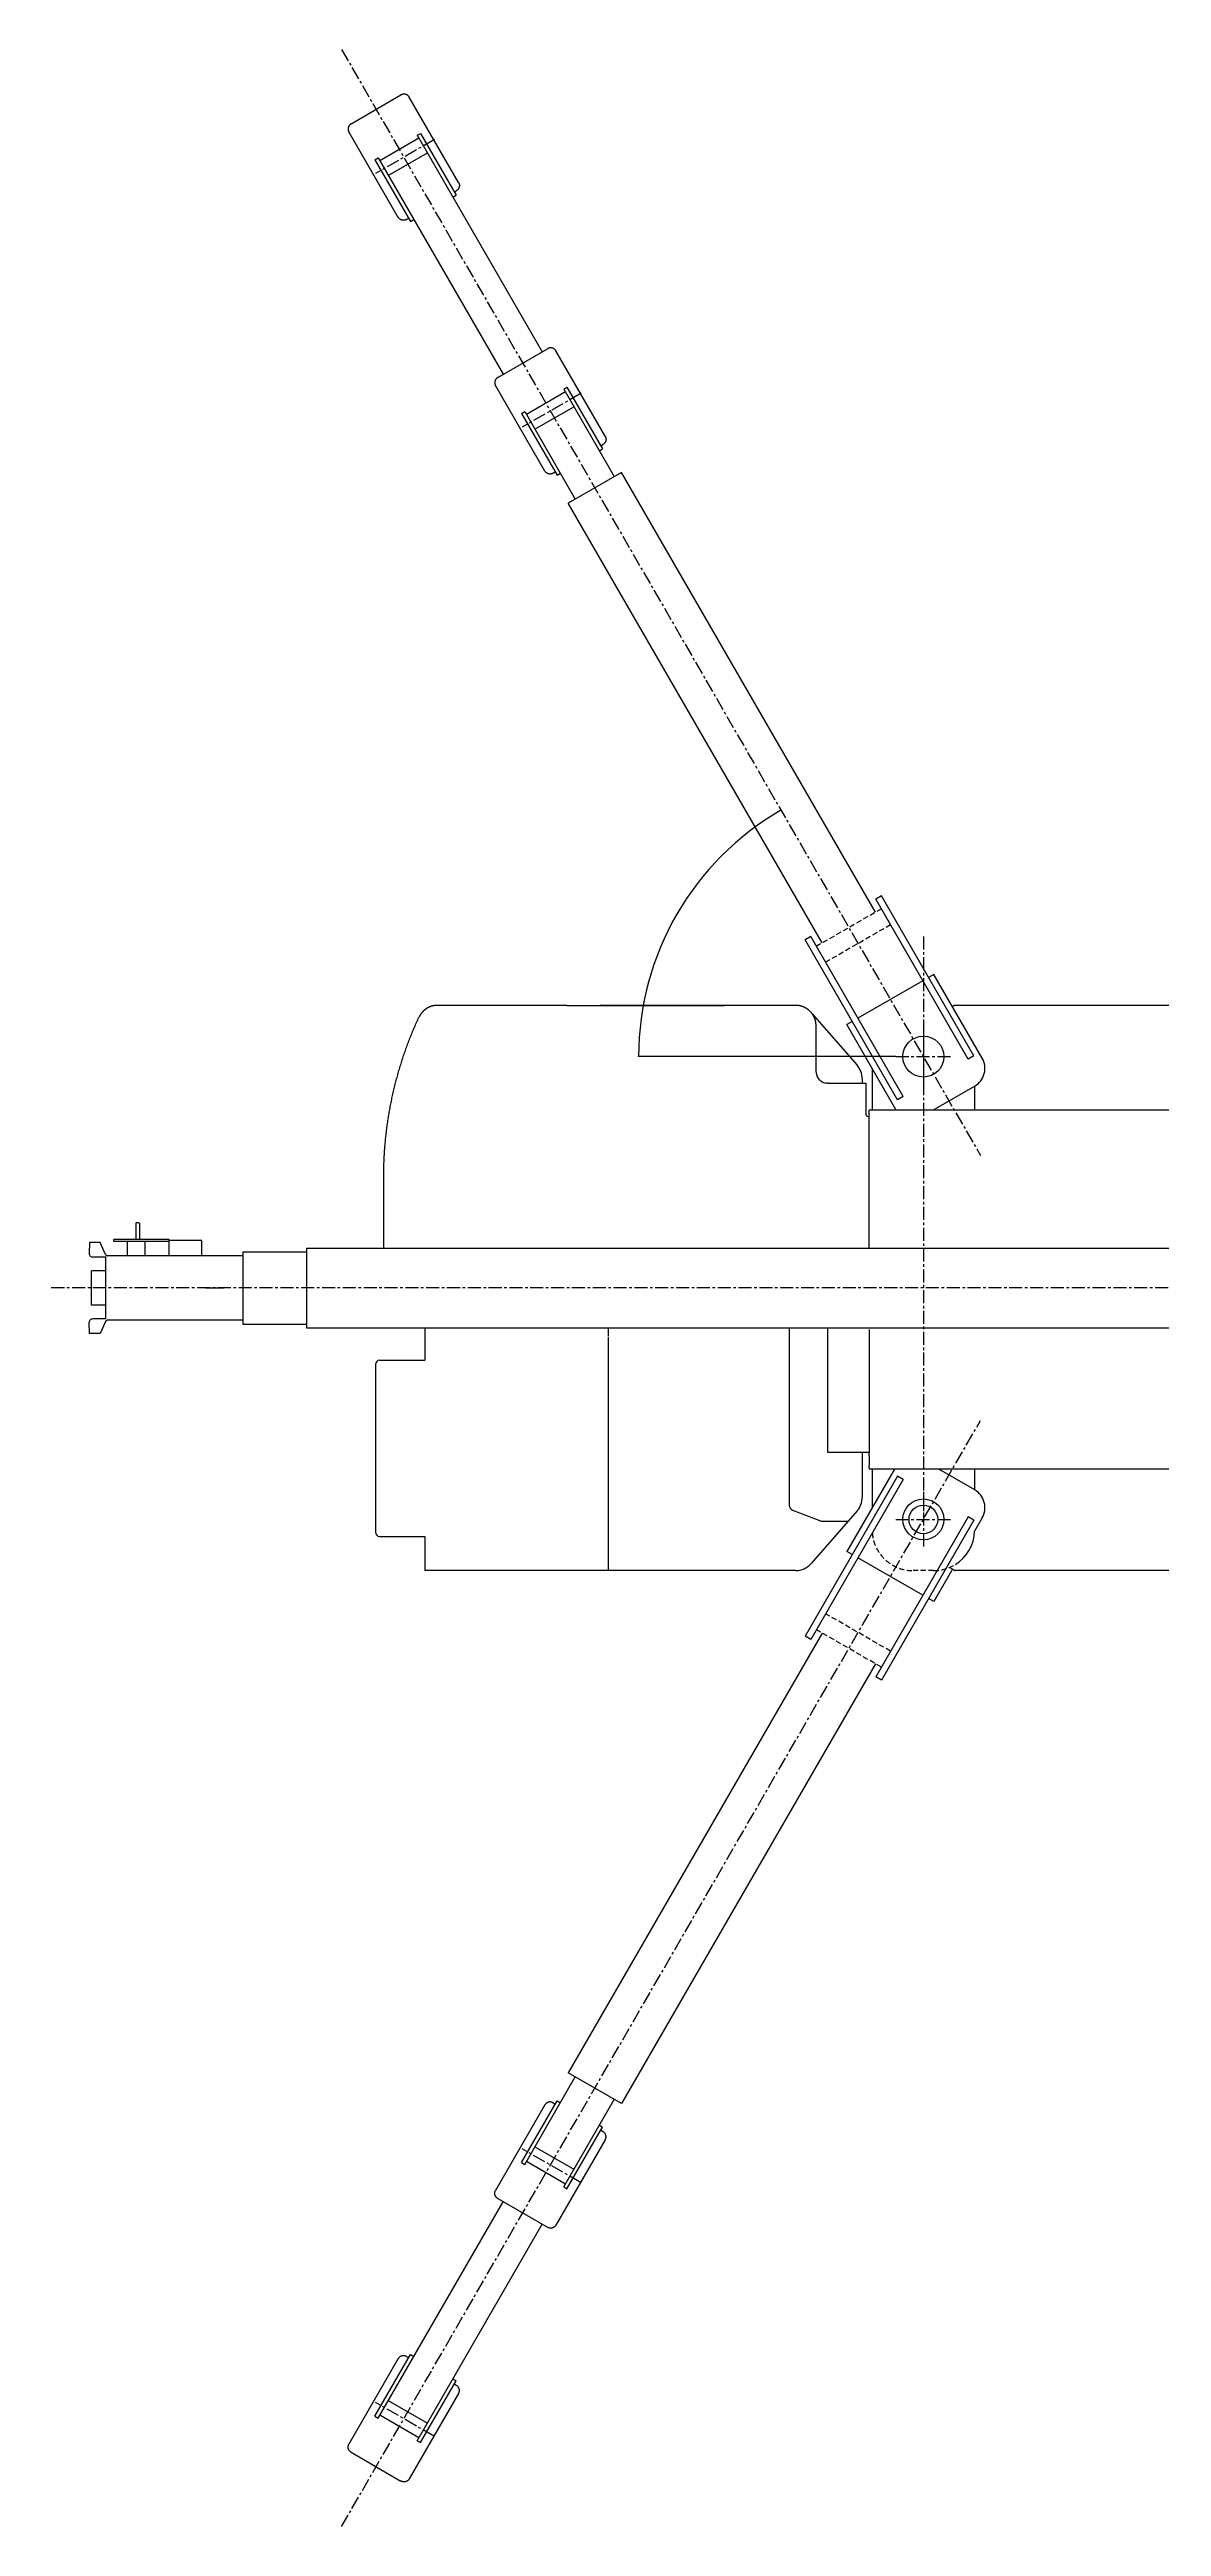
# Model space of a CAD drawing. Header units: millimetres. Extents: x 13669 to 217197, y -88248 to 24578.
# Drawn here: x 96487 to 99199, y 4720 to 10766 of the extents above; entities that cross this region are included whole.
import ezdxf

# ---------------------------------------------------------------- set-up
doc = ezdxf.new("R2010")
doc.units = ezdxf.units.MM
doc.linetypes.add('CENTER', pattern=[50.8, 31.75, -6.35, 6.35, -6.35])
doc.linetypes.add('DASHED', pattern=[19.05, 12.7, -6.35])
doc.layers.add('1', color=7, linetype='Continuous')
doc.styles.get("Standard").update_dxf_attribs({"font": 'arial.ttf'})
doc.dimstyles.new('DIMSTYLE24', dxfattribs={"dimtxt": 3.2, "dimasz": 1, "dimexe": 2.54, "dimexo": 0, "dimgap": 1.6, "dimtad": 1, "dimdec": 4, "dimzin": 0, "dimdsep": 46, "dimtxsty": 'Standard', "dimblk1": 'OPEN', "dimblk2": 'OPEN', "dimsah": 1, "dimcen": 0.09, "dimadec": 0, "dimazin": 0, "dimtfac": 1, "dimtdec": 4, "dimtmove": 0, "dimatfit": 3, "dimldrblk": 'OPEN', "dimfxl": 1, "dimtvp": 1, "dimtolj": 1, "dimtzin": 0, "dimarcsym": 0})

# ---------------------------------------------------------------- blocks, each defined once
blk = doc.blocks.new('_OPEN')
at = {"color": 0, "linetype": 'ByBlock'}
for q in [(-3.128, 0.562), (-3.128, -0.562), (-3, 0)]:
    blk.add_line((0, 0), q, dxfattribs=at)
blk = doc.blocks.new('*D206')
at = {"layer": '1', "color": 0, "linetype": 'Continuous', "lineweight": -2, "transparency": 16777216}
blk.add_line((98551.1, 8308.1), (97922.9, 8308.1), dxfattribs=at)
blk.add_arc((98618.6, 8308.1), 694.5, 120.04125, 179.95875, dxfattribs=at)
at = {"layer": 'Defpoints', "color": 0, "linetype": 'Continuous', "transparency": 16777216}
for p in [(97199.4, 10766.3), (98086.6, 8754.5), (98551.1, 8308.1), (98686.2, 8308.1), (98758.1, 8066.6)]:
    blk.add_point(p, dxfattribs=at)
at = {"layer": '1', "color": 0, "linetype": 'Continuous', "lineweight": -2, "transparency": 16777216, "xscale": 0.5, "yscale": 0.5, "zscale": 0.5}
for p, rotation in [((98271.4, 8909.5), 30.02062454952666), ((97924.1, 8308.1), 269.9793752734044)]:
    blk.add_blockref('_OPEN', p, dxfattribs=dict(at, rotation=rotation))
at = {"layer": '1', "color": 0, "linetype": 'Continuous', "transparency": 16777216, "insert": (98015.8, 8656.1), "char_height": 1.6, "attachment_point": 5, "rotation": 60}
blk.add_mtext('\\A1;60°', dxfattribs=at)
blk = doc.blocks.new('*D207')
at = {"layer": '1', "color": 0, "linetype": 'Continuous', "lineweight": -2, "transparency": 16777216}
blk.add_line((101704.7, 7743.1), (102233.8, 7743.1), dxfattribs=at)
blk.add_arc((100995.5, 7743.1), 1237, 0.02316, 50.04628, dxfattribs=at)
at = {"layer": 'Defpoints', "color": 0, "linetype": 'Continuous', "transparency": 16777216}
for p in [(103231.8, 10414.8), (101381.9, 8204.7), (102180.4, 8098.3), (96487.1, 7743.1), (101704.7, 7743.1)]:
    blk.add_point(p, dxfattribs=at)
at = {"layer": '1', "color": 0, "linetype": 'Continuous', "lineweight": -2, "transparency": 16777216, "xscale": 0.5, "yscale": 0.5, "zscale": 0.5}
for p, rotation in [((101789.5, 8691.7), 140.0578570738587), ((102232.6, 7743.1), 270.0115791850978)]:
    blk.add_blockref('_OPEN', p, dxfattribs=dict(at, rotation=rotation))
at = {"layer": '1', "color": 0, "linetype": 'Continuous', "transparency": 16777216, "insert": (102068.2, 8362.5), "char_height": 1.6, "attachment_point": 5, "rotation": 300.00577}
blk.add_mtext('\\A1;50°', dxfattribs=at)
blk = doc.blocks.new('*D208')
at = {"layer": '1', "color": 0, "linetype": 'Continuous', "lineweight": -2, "transparency": 16777216}
blk.add_line((101704.7, 7743.1), (102233.9, 7743.1), dxfattribs=at)
blk.add_arc((100995.5, 7743.1), 1237.2, 309.95377, 359.97684, dxfattribs=at)
at = {"layer": 'Defpoints', "color": 0, "linetype": 'Continuous', "transparency": 16777216}
for p in [(96487.1, 7743.1), (101704.7, 7743.1), (101381.9, 7281.5), (102028.6, 7062.4), (103231.8, 5071.4)]:
    blk.add_point(p, dxfattribs=at)
at = {"layer": '1', "color": 0, "linetype": 'Continuous', "lineweight": -2, "transparency": 16777216, "xscale": 0.5, "yscale": 0.5, "zscale": 0.5}
for p, rotation in [((102232.7, 7743.1), 89.9884219844895), ((101789.6, 6794.4), 219.9421932236454)]:
    blk.add_blockref('_OPEN', p, dxfattribs=dict(at, rotation=rotation))
at = {"layer": '1', "color": 0, "linetype": 'Continuous', "transparency": 16777216, "insert": (102175.3, 7376.2), "char_height": 1.6, "attachment_point": 5, "rotation": 72.72645}
blk.add_mtext('\\A1;50°', dxfattribs=at)

msp = doc.modelspace()

# ---------------------------------------------------------------- linework, layer by layer
at = {"linetype": 'ByBlock'}
for p, q in [((97474.0743672, 10418.5322629), (97479.2704039, 10421.5321851)), ((97358.0267403, 10351.5323779), (97363.223122, 10354.5324993)), ((97741.3774373, 9937.5499548), (97749.1717499, 9942.0499554)), ((97638.3204164, 9878.0499467), (97646.114729, 9882.5499473)), ((97638.3204164, 5608.096278), (97646.114729, 5603.5962774)), ((97741.3774373, 5548.5962699), (97749.1717499, 5544.0962693)), ((97358.0267403, 5134.6138468), (97363.223122, 5131.6137254)), ((97474.0743672, 5067.6139618), (97479.2704039, 5064.6140396))]:
    msp.add_line(p, q, dxfattribs=at)
at = {"color": 3, "linetype": 'Continuous'}
for p, q in [((97600.6405438, 8433.0732031), (97433.6709836, 8433.0732031)), ((97748.648672, 8433.0732031), (97600.6405438, 8433.0732031)), ((97748.648672, 8433.0732031), (98133.6487144, 8433.0732031)), ((98306.8979824, 8433.0732031), (98133.6487144, 8433.0732031)), ((98347.5812574, 8412.0073691), (98456.7774582, 8287.2116769)), ((98356.9027099, 8343.0732172), (98356.9027099, 8383.073244)), ((98356.5534266, 8338.0732213), (98356.5534266, 8272.6068681)), ((98356.9027099, 8343.0732172), (98356.727949, 8343.0732172)), ((98386.9026853, 8243.0731798), (98478.6487895, 8243.0731798)), ((98386.9026853, 8243.0731798), (98386.9026853, 8243.0227543)), ((98386.9026853, 8243.0227543), (98386.9026853, 8242.8484405)), ((98478.6487895, 8243.0731798), (98478.6487895, 8215.6449067)), ((98478.6487895, 8215.6449067), (98478.6487895, 8165.6771342)), ((98486.6486876, 7840.5731255), (98486.6486876, 8177.5731798)), ((98743.6486918, 8177.5731798), (98486.6486876, 8177.5731798)), ((98761.6488201, 8177.5731798), (98743.6486918, 8177.5731798)), ((99068.7405745, 8177.5731798), (98761.6488201, 8177.5731798)), ((99953.7406844, 8177.5731798), (99068.7405745, 8177.5731798)), ((98483.6486662, 8162.0893811), (98486.6486876, 8162.0893811)), ((97302.1409194, 7840.5731255), (97302.1409194, 8013.0731893)), ((98486.6846888, 7333.5343708), (98486.6846888, 7328.5638494)), ((98486.6846888, 7328.5638494), (98486.6846888, 7310.5730492)), ((98486.6846888, 7304.4425617), (98486.6846888, 7309.4674723)), ((98486.6846888, 7304.4425617), (98486.6846888, 7300.5730574)), ((99953.7767452, 7300.5730574), (98486.6846888, 7300.5730574))]:
    msp.add_line(p, q, dxfattribs=at)
at = {"linetype": 'Continuous'}
msp.add_line((98469.1486929, 8254.2864255), (98469.1486929, 8243.0731798), dxfattribs=at)
at = {"color": 7, "linetype": 'Continuous'}
for p, q in [((96958.4500077, 7831.2226852), (96958.4500077, 7654.9235395)), ((96958.4500077, 7831.2226852), (97113.6550051, 7831.2226852)), ((97113.6550051, 7840.5727505), (97113.6550051, 7645.5734742)), ((96958.4500077, 7654.9235395), (97113.6550051, 7654.9235395))]:
    msp.add_line(p, q, dxfattribs=at)
at = {"color": 3, "linetype": 'Continuous'}
for centre, radius, start, end in [((98419.1486861, 8254.2864255), 50.0000067, 0, 41.1859251659), ((98483.6486948, 8167.0893744), 5.0000007, 180, 270)]:
    msp.add_arc(centre, radius, start, end, dxfattribs=at)
for centre, major_axis, ratio, start_param, end_param in [((98356.7280354, 8338.0732195), (0, 5.0000007), 0.0349207695, 0, 1.5707963268), ((98386.5717219, 8272.6539556), (18.4333665, 23.7303109), 0.9983836997, 2.2320049943, 3.6466253009), ((98381.9026426, 8242.8484293), (5.0000007, 0), 0.0449554734, 5.9600334698, 6.2831853072)]:
    msp.add_ellipse(centre, major_axis=major_axis, ratio=ratio, start_param=start_param, end_param=end_param, dxfattribs=at)
for points, start_tangent, end_tangent in [([(97433.5045674, 8433.0732031), (97433.2052456, 8433.0723318), (97432.3552093, 8433.0599874), (97431.4266915, 8433.0300219), (97430.4985907, 8432.9827855), (97429.5721006, 8432.9183658), (97428.6472307, 8432.8367966), (97427.7239485, 8432.7380017), (97426.8025876, 8432.6218489), (97425.8834832, 8432.4883297), (97424.9669661, 8432.3375745), (97424.0533669, 8432.1697208), (97423.1430163, 8431.9849063), (97422.2362451, 8431.7832686), (97421.3333833, 8431.5649447), (97420.4347404, 8431.3300545), (97419.5405998, 8431.078696), (97418.6512433, 8430.8109659), (97417.7669528, 8430.5269608), (97416.88801, 8430.2267775), (97416.0146971, 8429.910512), (97415.1473204, 8429.5782342), (97414.286222, 8429.2299745), (97413.4317469, 8428.86576), (97412.5842403, 8428.4856176), (97411.7440472, 8428.0895744), (97410.9115123, 8427.6776586), (97410.086942, 8427.2499779), (97409.2705779, 8426.8067759), (97408.4626554, 8426.3483092), (97407.6634099, 8425.8748345), (97406.8730766, 8425.3866086), (97406.0918908, 8424.8838878), (97405.3200867, 8424.3669058), (97404.5578958, 8423.8358522), (97403.8055495, 8423.2909116), (97403.0632793, 8422.7322689), (97402.3313164, 8422.1601086), (97401.6098925, 8421.5746154), (97400.8992798, 8420.9759546), (97400.1998432, 8420.3642479), (97399.5119607, 8419.7396107), (97398.8360099, 8419.1021586), (97398.1723687, 8418.452007), (97397.5214146, 8417.7892717), (97396.8834039, 8417.114147), (97396.2582808, 8416.4270295), (97395.6459402, 8415.7283481), (97395.0462767, 8415.0185315), (97394.4591852, 8414.2980086), (97393.8845607, 8413.567208), (97393.3225629, 8412.8264252), (97392.7741239, 8412.0755668), (97392.2403161, 8411.3144689), (97391.722212, 8410.5429677), (97391.2208839, 8409.7608992), (97390.7374041, 8408.9680995), (97390.2720509, 8408.1647769), (97389.8223131, 8407.3524463), (97389.3850677, 8406.5329091), (97388.9571916, 8405.7079671), (97388.5355616, 8404.8794219), (97388.1170548, 8404.049075)], (-0.3692307669, 0.0000415132), (-0.1655443616, -0.3300400359)), ([(98356.9027099, 8383.0935096), (98356.8484144, 8384.663396), (98356.7765593, 8386.2317518), (98356.6695849, 8387.7970465), (98356.5103361, 8389.357748), (98356.2919951, 8390.9122925), (98356.0186865, 8392.459082), (98355.6950611, 8393.996517), (98355.3250265, 8395.5230246), (98354.9091031, 8397.037154), (98354.4468458, 8398.5374894), (98353.9378224, 8400.0226151), (98353.3821476, 8401.4911381), (98352.780686, 8402.9416957), (98352.1343562, 8404.3729272), (98351.4440191, 8405.7834494), (98350.7100985, 8407.171704), (98349.9328178, 8408.5360533), (98349.1124013, 8409.8748601), (98348.2494063, 8411.1866738), (98347.3451004, 8412.4704423), (98346.4008421, 8413.7251648), (98345.4179735, 8414.9498356), (98344.3976204, 8416.1433901), (98343.340759, 8417.3047231), (98342.2483624, 8418.432728), (98341.1213792, 8419.5262362), (98339.9606741, 8420.5838645), (98338.7670939, 8421.6041839), (98337.5414985, 8422.5857811), (98336.2850903, 8423.5276589), (98334.9994381, 8424.4292641), (98333.6861284, 8425.2900654), (98332.3467122, 8426.1095209), (98330.9825475, 8426.8870325), (98329.5949272, 8427.6219827), (98328.1851442, 8428.3137501), (98326.7544818, 8428.9614215), (98325.304208, 8429.5636059), (98323.8355892, 8430.1188677), (98322.3499188, 8430.6259579), (98320.8487335, 8431.0853174), (98319.3336997, 8431.4982875), (98317.8064847, 8431.8662137), (98316.2687011, 8432.188788), (98314.7218248, 8432.461597), (98313.1673108, 8432.6796003), (98311.6066173, 8432.8384681), (98310.0412559, 8432.9456089), (98308.4727816, 8433.0180748), (98306.9027508, 8433.0732031)], (-0.0106932037, 0.3690758951), (-0.3690694411, 0.0109136875)), ([(97302.1409145, 8013.0731488), (97302.2447908, 8026.9824154), (97302.5563082, 8040.8885801), (97303.0752991, 8054.7885498), (97303.8015959, 8068.6792314), (97304.7350313, 8082.5575318), (97305.8754376, 8096.4203577), (97307.2226473, 8110.2646162), (97308.7764691, 8124.0872117), (97310.5365067, 8137.8850638), (97312.5022606, 8151.6551149), (97314.67323, 8165.3943081), (97317.0489144, 8179.0995865), (97319.6288132, 8192.7678931), (97322.4124258, 8206.3961709), (97325.3992444, 8219.9813625), (97328.5886019, 8233.5204339), (97331.979677, 8247.0103966), (97335.5716418, 8260.4482655), (97339.3636685, 8273.8310556), (97343.3549294, 8287.155782), (97347.5445966, 8300.4194596), (97351.9318413, 8313.6191032), (97356.5157311, 8326.7517504), (97361.2951414, 8339.8145107), (97366.2689268, 8352.8045061), (97371.435942, 8365.7188584), (97376.7950418, 8378.5546895), (97382.3450808, 8391.3091212), (97388.0849136, 8403.9792754)], (0.0000014817, 0.3692307692), (0.154869529, 0.3351817267)), ([(98386.6437627, 8242.7770341), (98386.5148551, 8242.7644741), (98386.3821096, 8242.7523261), (98386.2416883, 8242.7410023), (98386.0897532, 8242.7309146), (98385.9224665, 8242.7224751), (98385.7362301, 8242.7160886), (98385.5307137, 8242.7120606), (98385.3079471, 8242.7106246), (98385.0700125, 8242.712013), (98384.8189922, 8242.7164577), (98384.5569656, 8242.7241912), (98384.285666, 8242.7354927), (98384.0061493, 8242.7507323), (98383.7193929, 8242.7702906), (98383.4263743, 8242.7945486), (98383.1280709, 8242.8238867), (98382.8254728, 8242.8584618), (98382.5196372, 8242.8972537), (98382.2116433, 8242.9388568), (98381.9025702, 8242.9818655)], (-0.3673854261, -0.0368688167), (-0.3656042572, 0.0516225536)), ([(98486.6846888, 7641.5731016), (98486.6846888, 7633.8081223), (98486.6846888, 7626.0463118), (98486.6846888, 7618.2879679), (98486.6846888, 7610.5327908), (98486.6846888, 7602.7804806), (98486.6846888, 7595.0307437), (98486.6846888, 7587.2835486), (98486.6846888, 7579.5392156), (98486.6846888, 7571.7980898), (98486.6846888, 7564.0605162), (98486.6846888, 7556.3268294), (98486.6846888, 7548.5972567), (98486.6846888, 7540.8719623), (98486.6846888, 7533.1511099), (98486.6846888, 7525.4348631), (98486.6846888, 7517.7234024), (98486.6846888, 7510.0169731), (98486.6846888, 7502.3158356), (98486.6846888, 7494.6202504), (98486.6846888, 7486.9304604), (98486.6846888, 7479.2465635), (98486.6846888, 7471.5685866), (98486.6846888, 7463.8965561), (98486.6846888, 7456.230518), (98486.6846888, 7448.570931), (98486.6846888, 7440.9186494), (98486.6846888, 7433.2745428), (98486.6846888, 7425.6394722), (98486.6846888, 7418.0132892), (98486.6846888, 7410.3939323), (98486.6846888, 7402.779126), (98486.6846888, 7395.1665951)], (0, -0.3692307692), (0, -0.3692307692)), ([(98486.6846888, 7395.1665951), (98486.6846888, 7393.7004085), (98486.6846888, 7392.2387653), (98486.6846888, 7390.7862089), (98486.6846888, 7389.3472669), (98486.6846888, 7387.9250567), (98486.6846888, 7386.5201765), (98486.6846888, 7385.132964), (98486.6846888, 7383.7637944), (98486.6846888, 7382.413738), (98486.6846888, 7381.0844755), (98486.6846888, 7379.7777083), (98486.6846888, 7378.4950554), (98486.6846888, 7377.2375828), (98486.6846888, 7376.0061296), (98486.6846888, 7374.8015339), (98486.6846888, 7373.6246712), (98486.6846888, 7372.4765237), (98486.6846888, 7371.358093), (98486.6846888, 7370.2703833), (98486.6846888, 7369.2145251), (98486.6846888, 7368.1918211), (98486.6846888, 7367.2035867), (98486.6846888, 7366.2510918), (98486.6846888, 7365.3350668), (98486.6846888, 7364.4558893), (98486.6846888, 7363.6139304), (98486.6846888, 7362.8096464), (98486.6846888, 7362.0438979), (98486.6846888, 7361.3176664), (98486.6846888, 7360.6319312), (98486.6846888, 7359.9873131), (98486.6846888, 7359.3836559), (98486.6846888, 7358.8207015), (98486.6846888, 7358.2982802), (98486.6846888, 7357.8183421), (98486.6846888, 7357.3850088), (98486.6846888, 7357.0025007), (98486.6846888, 7356.6737127), (98486.6846888, 7356.3898233), (98486.6846888, 7356.1359016), (98486.6846888, 7355.8969637)], (0, -0.3692307692), (0, -0.3692307692)), ([(98486.6846888, 7355.8969637), (98486.6846888, 7354.9269389), (98486.6846888, 7353.9672212), (98486.6846888, 7353.0281177), (98486.6846888, 7352.1199354), (98486.6846888, 7351.2509729), (98486.6846888, 7350.4208316), (98486.6846888, 7349.6267593), (98486.6846888, 7348.8660038), (98486.6846888, 7348.1363141), (98486.6846888, 7347.4377958), (98486.6846888, 7346.7712471), (98486.6846888, 7346.1374661), (98486.6846888, 7345.5372359), (98486.6846888, 7344.9706937), (98486.6846888, 7344.4371007), (98486.6846888, 7343.9356555), (98486.6846888, 7343.4655567), (98486.6846888, 7343.0263129), (98486.6846888, 7342.6195843), (98486.6846888, 7342.2479441), (98486.6846888, 7341.9139687), (98486.6846888, 7341.6200957), (98486.6846888, 7341.3636854), (98486.6846888, 7341.1356805), (98486.6846888, 7340.9266127), (98486.6846888, 7340.7270133)], (0, -0.3692307692), (0.0000000001, -0.3692307692)), ([(98486.6846888, 7333.5343708), (98486.6846888, 7334.0826963), (98486.6846888, 7334.6252712), (98486.6846888, 7335.156345), (98486.6846888, 7335.6701672), (98486.6846888, 7336.1611496), (98486.6846888, 7336.6268626), (98486.6846888, 7337.0677449), (98486.6846888, 7337.4843393), (98486.6846888, 7337.8771885), (98486.6846888, 7338.2467281), (98486.6846888, 7338.5928871), (98486.6846888, 7338.9154449), (98486.6846888, 7339.2141809), (98486.6846888, 7339.4888352), (98486.6846888, 7339.7381601), (98486.6846888, 7339.9598712), (98486.6846888, 7340.151635), (98486.6846888, 7340.3111178), (98486.6846888, 7340.4370944), (98486.6846888, 7340.5345403), (98486.6846888, 7340.6105866), (98486.6846888, 7340.6723666), (98486.6846888, 7340.7270133)], (0, 0.3692307692), (0.0000000002, 0.3692307692))]:
    msp.add_spline(points, degree=3, dxfattribs=dict(at, start_tangent=start_tangent, end_tangent=end_tangent))
at = {"layer": '1', "color": 7, "linetype": 'CENTER'}
for p, q in [((97199.3751053, 10766.3255802), (98758.0882536, 8066.5551936)), ((97425.8814837, 10546.5926402), (97282.466059, 10463.7918477)), ((97783.4787003, 9927.2160911), (97640.0633366, 9844.4151765)), ((98618.6489799, 8601.360129), (98618.6489799, 7178.0710956)), ((98618.6489799, 8375.611159), (98618.6489799, 8240.5310321)), ((98551.1089165, 8308.0710956), (98686.1885474, 8308.0710956)), ((101704.7426895, 7743.0731124), (96487.1219454, 7743.0731124)), ((101704.7311671, 7743.0731124), (96487.1304902, 7743.0731124)), ((97199.3751053, 4719.8206445), (98758.0882536, 7419.5910311)), ((98618.6489799, 7245.6106631), (98618.6489799, 7110.5310321)), ((98551.1089165, 7178.0710956), (98686.1885474, 7178.0710956)), ((97783.4787003, 5558.9301336), (97640.0633366, 5641.7310482)), ((97425.8814837, 4939.5535845), (97282.466059, 5022.354377))]:
    msp.add_line(p, q, dxfattribs=at)
at = {"layer": '1', "color": 7, "linetype": 'Continuous'}
for p, q in [((97223.027086, 10585.359247), (97344.2706328, 10655.3592565)), ((97485.0200416, 10441.5740712), (97364.5019588, 10650.3175078)), ((97337.7956563, 10356.5740596), (97217.2775735, 10565.3174962)), ((97387.7801842, 10549.9983823), (97292.5174382, 10494.9984209)), ((97383.7801597, 10556.926626), (97391.5744722, 10561.4266266)), ((97383.7801597, 10556.926626), (97688.8775533, 10028.4826013)), ((97391.5744722, 10561.4266266), (97478.5743841, 10410.7379858)), ((97280.7231388, 10497.4266179), (97288.5174514, 10501.9266185)), ((97280.7231388, 10497.4266179), (97367.7232107, 10346.7381194)), ((97288.5174514, 10501.9266185), (97593.6141763, 9973.4822808)), ((97313.4201647, 10458.793556), (97408.6829951, 10513.7935634)), ((97470.7802712, 10406.2380588), (97478.5743841, 10410.7379858)), ((97367.7232107, 10346.7381194), (97375.5173236, 10351.2380464)), ((97580.6243026, 9965.9825759), (97701.8679104, 10035.9825854)), ((97842.6173192, 9822.1974001), (97722.0992364, 10030.9409587)), ((97695.392995, 9737.1973885), (97574.8749122, 9945.9409472)), ((97745.3775041, 9930.6217356), (97650.1146791, 9875.6217285)), ((97741.3774373, 9937.5499548), (97864.756857, 9723.8505969)), ((97749.1717499, 9942.0499554), (97836.1716617, 9791.3613146)), ((97638.3204164, 9878.0499467), (97725.3204883, 9727.3614483)), ((97646.114729, 9882.5499473), (97769.4938667, 9668.8504829)), ((97671.0174424, 9839.4170069), (97766.2802727, 9894.4170144)), ((97831.6715858, 9799.155694), (97836.8678573, 9802.1557621)), ((97715.6242523, 9732.1557477), (97720.820436, 9735.1557652)), ((97828.377492, 9786.8614861), (97836.1716011, 9791.3614195)), ((97828.3775488, 9786.8613877), (97836.1716617, 9791.3613146)), ((97725.3204807, 9727.3614614), (97733.1145899, 9731.8613948)), ((97725.3204883, 9727.3614483), (97733.1146012, 9731.8613752)), ((97882.0773257, 9733.8505743), (97752.1734994, 9658.8505641)), ((98501.8462942, 8660.3793045), (97882.0773257, 9733.8505743)), ((98371.9424676, 8585.3792948), (97752.1734994, 9658.8505641)), ((98516.2421209, 8700.4450198), (98502.3857118, 8692.4450187)), ((98727.8903125, 8301.8595803), (98502.3857118, 8692.4450187)), ((98741.7467216, 8309.8595815), (98516.2421209, 8700.4450198)), ((98343.9030319, 8600.9450062), (98330.0466457, 8592.9450052)), ((98555.551235, 8202.3595639), (98330.0466457, 8592.9450052)), ((98569.407644, 8210.359565), (98343.9030319, 8600.9450062)), ((98617.3903085, 8493.2512077), (98458.9076341, 8401.7511943)), ((98644.2370953, 8508.7512071), (98631.2467174, 8501.2512091)), ((98762.2371037, 8304.3691996), (98644.2370953, 8508.7512071)), ((98306.960591, 8433.0732055), (97830.1486867, 8433.1090855)), ((98694.9284778, 8432.6260135), (98689.9549893, 8429.5652526)), ((101232.5030926, 8433.0708454), (98696.5010107, 8433.0708454)), ((98445.0512336, 8393.7511979), (98432.0608394, 8386.2511904)), ((98552.6026209, 8177.5731798), (98432.0608394, 8386.2511904)), ((98741.7467216, 8309.8595815), (98727.8903125, 8301.8595803)), ((98493.6487341, 8279.5775538), (98493.6487341, 8177.5731798)), ((98743.9358317, 8236.0679196), (98642.6199608, 8177.5731798)), ((98743.6487298, 8235.9036893), (98743.6486918, 8177.5731798)), ((98569.407644, 8210.359565), (98555.551235, 8202.3595639)), ((96778.6559683, 7861.3727533), (96643.6564693, 7861.3727533)), ((96643.6564693, 7856.87277), (96643.6564693, 7861.3727533)), ((96697.1575508, 7901.0460461), (96698.1572671, 7902.0461224)), ((96697.1575508, 7901.0460461), (96697.1575508, 7861.5462727)), ((96705.1570811, 7902.0461224), (96698.1572671, 7902.0461224)), ((96705.1570811, 7902.0461224), (96706.1575174, 7901.0460461)), ((96706.1575174, 7901.0460461), (96706.1575174, 7861.5462727)), ((96778.6559683, 7858.8725626), (96778.6559683, 7861.3727533)), ((96584.7686079, 7853.8727812), (96583.7614516, 7827.2046801)), ((96610.7174316, 7853.8727812), (96584.7677679, 7853.8727812)), ((96624.2627413, 7818.072834), (96592.555619, 7818.072834)), ((96623.3904645, 7824.8708088), (96610.7174316, 7853.8727812)), ((96624.2627413, 7668.0733907), (96624.2627413, 7818.072834)), ((96958.4500077, 7821.8726199), (96627.9718075, 7821.8726199)), ((96778.6559683, 7856.87277), (96643.6564693, 7856.87277)), ((96677.3067445, 7821.8726199), (96677.3067445, 7856.87277)), ((96720.006066, 7821.8726199), (96720.006066, 7856.87277)), ((96858.1556733, 7858.8725626), (96778.6568083, 7858.8725626)), ((96778.6568083, 7821.8726199), (96778.6568083, 7858.8725626)), ((96858.1556733, 7821.8726199), (96858.1556733, 7858.8725626)), ((97113.6485819, 7840.5711088), (98048.6487091, 7840.5711088)), ((97113.6485819, 7840.5711012), (97904.6931231, 7840.5711012)), ((97113.6550051, 7840.5727505), (101478.8560053, 7840.5727505)), ((96590.8505453, 7785.0729565), (96589.6509098, 7785.0729565)), ((96589.6509098, 7701.0732682), (96589.6509098, 7785.0729565)), ((96624.2627413, 7785.0729565), (96590.8505453, 7785.0729565)), ((96867.405479, 7743.0731124), (96911.1557566, 7743.0731124)), ((96624.2627413, 7701.0732682), (96589.6509098, 7701.0732682)), ((96584.7677679, 7632.2738035), (96583.7614516, 7658.9415446)), ((96610.7174316, 7632.2734435), (96584.7677679, 7632.2734435)), ((96624.2627413, 7668.0733907), (96592.555619, 7668.0733907)), ((96623.3904645, 7661.2754159), (96610.7174316, 7632.2734435)), ((96958.4500077, 7664.2736048), (96627.9718075, 7664.2736048)), ((97113.6485819, 7645.5710823), (98048.6487091, 7645.5710823)), ((97113.6485819, 7645.5710671), (98048.6487091, 7645.5710671)), ((97113.6550051, 7645.5734742), (98048.6510952, 7645.5734742)), ((97113.6550051, 7645.5734742), (97904.6962695, 7645.5734742)), ((97113.6550051, 7645.5734742), (101478.8560053, 7645.5734742)), ((97402.6536526, 7645.5734742), (97402.6536526, 7566.5740474)), ((97849.3517549, 7624.073634), (97849.3517549, 7053.075673)), ((97849.4520745, 7645.5734742), (97849.4520745, 7626.2738258)), ((97849.4520745, 7645.5734742), (97849.4520745, 7626.2734658)), ((98291.3505545, 7645.5734742), (98291.3505545, 7212.5346812)), ((98384.3860893, 7645.5734742), (98384.3860893, 7342.0746805)), ((97292.1595027, 7566.5740474), (97402.6536526, 7566.5740474)), ((97282.1589798, 7556.5738845), (97282.1589798, 7146.575606)), ((98384.3860893, 7342.0746805), (98486.6846888, 7342.0746805)), ((98469.6499729, 7342.0746805), (98469.6499729, 7231.8618342)), ((98555.551235, 7283.7866608), (98330.0466457, 6893.2012195)), ((98569.407644, 7275.7866597), (98343.9030319, 6885.2012185)), ((98547.9223539, 7300.5730574), (98432.0608394, 7099.8950343)), ((98493.6487341, 7300.5730574), (98493.6487341, 7206.5646373)), ((98569.407644, 7275.7866597), (98555.551235, 7283.7866608)), ((98743.9358317, 7250.0783051), (98656.4763469, 7300.5730574)), ((98743.6487298, 7300.5730574), (98743.6487298, 7250.2394937)), ((98299.2328453, 7201.0550438), (98367.4086723, 7174.8224212)), ((98457.2787276, 7198.9364318), (98344.590877, 7070.1505296)), ((97292.1595027, 7136.5754431), (97402.6536526, 7136.5754431)), ((97402.6536526, 7136.5754431), (97402.6536526, 7053.075673)), ((98435.3405445, 7173.8613095), (98344.5893802, 7070.1455515)), ((98371.4303374, 7174.075304), (98435.524637, 7174.075304)), ((98727.8903125, 7184.2866444), (98502.3857118, 6793.701206)), ((98741.7467216, 7176.2866432), (98516.2421209, 6785.7012049)), ((98741.7467216, 7176.2866432), (98727.8903125, 7184.2866444)), ((98762.2371037, 7181.7770251), (98743.5839557, 7149.4688254)), ((98445.0512336, 7092.3950268), (98432.0608394, 7099.8950343)), ((98617.3903085, 6992.895017), (98458.9076341, 7084.3950304)), ((98306.9601713, 7053.0708498), (97402.6486402, 7053.0708498)), ((98306.9621366, 7053.075673), (97402.6536526, 7053.075673)), ((98689.9515179, 7056.5789222), (98644.2370953, 6977.3950176)), ((98694.9284778, 7053.5156817), (98689.9549893, 7056.5764426)), ((101232.4931996, 7053.075673), (98696.500731, 7053.075673)), ((101232.5030926, 7053.0708498), (98696.5010107, 7053.0708498)), ((98644.2370953, 6977.3950176), (98631.2467174, 6984.8950157)), ((98371.9424676, 6900.7669299), (97752.1734994, 5827.2956606)), ((98343.9030319, 6885.2012185), (98330.0466457, 6893.2012195)), ((98501.8462942, 6825.7669202), (97882.0773257, 5752.2956504)), ((98516.2421209, 6785.7012049), (98502.3857118, 6793.701206)), ((97646.114729, 5603.5962774), (97769.4938667, 5817.2957418)), ((97882.0773257, 5752.2956504), (97752.1734994, 5827.2956606)), ((97695.392995, 5748.9488362), (97574.8749122, 5540.2052775)), ((97638.3204164, 5608.096278), (97725.3204883, 5758.7847764)), ((97715.6242523, 5753.990477), (97720.820436, 5750.9904595)), ((97725.3204807, 5758.7847633), (97733.1145899, 5754.2848299)), ((97725.3204883, 5758.7847764), (97733.1146012, 5754.2848495)), ((97741.3774373, 5548.5962699), (97864.756857, 5762.2956278)), ((97749.1717499, 5544.0962693), (97836.1716617, 5694.7849101)), ((97828.377492, 5699.2847386), (97836.1716011, 5694.7848052)), ((97828.3775488, 5699.284837), (97836.1716617, 5694.7849101)), ((97831.6715858, 5686.9905307), (97836.8678573, 5683.9904626)), ((97671.0174424, 5646.7292178), (97766.2802727, 5591.7292103)), ((97842.6173192, 5663.9488246), (97722.0992364, 5455.205266)), ((97745.3775041, 5555.5244891), (97650.1146791, 5610.5244962)), ((97288.5174514, 4984.2196062), (97593.6141763, 5512.6639439)), ((97580.6243026, 5520.1636488), (97701.8679104, 5450.1636393)), ((97383.7801597, 4929.2195988), (97688.8775533, 5457.6636234)), ((97337.7956563, 5129.5721651), (97217.2775735, 4920.8287285)), ((97280.7231388, 4988.7196068), (97367.7232107, 5139.4081053)), ((97367.7232107, 5139.4081053), (97375.5173236, 5134.9081783)), ((97470.7802712, 5079.9081659), (97478.5743841, 5075.4082389)), ((97313.4201647, 5027.3526687), (97408.6829951, 4972.3526613)), ((97485.0200416, 5044.5721535), (97364.5019588, 4835.8287169)), ((97391.5744722, 4924.7195981), (97478.5743841, 5075.4082389)), ((97280.7231388, 4988.7196068), (97288.5174514, 4984.2196062)), ((97387.7801842, 4936.1478424), (97292.5174382, 4991.1478038)), ((97223.027086, 4900.7869777), (97344.2706328, 4830.7869682)), ((97383.7801597, 4929.2195988), (97391.5744722, 4924.7195981))]:
    msp.add_line(p, q, dxfattribs=at)
at = {"layer": '1', "color": 7, "linetype": 'DASHED'}
for p, q in [((98516.1357186, 8668.6293076), (98357.6530417, 8577.1292909)), ((98538.6357193, 8629.6581619), (98380.1530372, 8538.158156)), ((98493.6487341, 8279.5778312), (98493.6487341, 8279.5775538)), ((98643.6488307, 7053.0708498), (98593.6486332, 7053.0708498)), ((98689.9515179, 7056.5789222), (98682.7290743, 7061.023274)), ((98516.1357186, 6817.5169171), (98357.6530417, 6909.0169338)), ((98538.6357193, 6856.4880628), (98380.1530372, 6947.9880687))]:
    msp.add_line(p, q, dxfattribs=at)
at = {"layer": '1', "color": 7, "linetype": 'Continuous'}
for points in [[(97364.5054014, 10650.3114043, 0.0245486221), (97363.7327694, 10651.5051839, 0.0245486221), (97362.8424738, 10652.6152377, 0.0245486221), (97361.8430885, 10653.6308753, 0.0245486221), (97360.7442384, 10654.5423154, 0.0245486221), (97359.5565058, 10655.3407803, 0.0245486221), (97358.2913293, 10656.0185806, 0.0245486221), (97356.9608932, 10656.5691885, 0.0245486221), (97355.5780103, 10656.9873014, 0.0245486221), (97354.1559986, 10657.2688927, 0.0245486221), (97352.7085529, 10657.4112504, 0.0245486221), (97351.2496127, 10657.4130036, 0.0245486221), (97349.7932286, 10657.2741355, 0.0245486221), (97348.3534262, 10656.9959833, 0.0245486221), (97346.9440717, 10656.5812258, 0.0245486221), (97345.578738, 10656.0338575, 0.0245486221), (97344.2705738, 10655.3591497, -1)], [(97223.027027, 10585.3591401, 0.0245486221), (97221.7886308, 10584.5635907, 0.0245486221), (97220.631929, 10583.6548611, 0.0245486221), (97219.5680613, 10582.641703, 0.0245486221), (97218.6072733, 10581.5338737, 0.0245486221), (97217.7588178, 10580.3420421, 0.0245486221), (97217.0308661, 10579.0776863, 0.0245486221), (97216.4304286, 10577.7529826, 0.0245486221), (97215.963288, 10576.3806887, 0.0245486221), (97215.633943, 10574.9740206, 0.0245486221), (97215.4455654, 10573.5465252, 0.0245486221), (97215.3999693, 10572.1119501, 0.0245486221), (97215.497594, 10570.684111, 0.0245486221), (97215.7374992, 10569.2767588, 0.0245486221), (97216.1173745, 10567.903447, 0.0245486221), (97216.6335615, 10566.5774015, 0.0245486221), (97217.281089, 10565.3113927, -1)], [(97485.0163716, 10441.579924, -0.0245486221), (97485.6638972, 10440.3139143, -0.0245486221), (97486.1800823, 10438.987868, -0.0245486221), (97486.5599555, 10437.6145557, -0.0245486221), (97486.7998586, 10436.2072031, -0.0245486221), (97486.8974812, 10434.7793639, -0.0245486221), (97486.851883, 10433.3447888, -0.0245486221), (97486.6635033, 10431.9172937, -0.0245486221), (97486.3341562, 10430.5106261, -0.0245486221), (97485.8670135, 10429.1383329, -0.0245486221), (97485.2665741, 10427.8136301, -0.0245486221), (97484.5386205, 10426.5492754, -0.0245486221), (97483.6901633, 10425.357445, -0.0245486221), (97482.7293736, 10424.2496171, -0.0245486221), (97481.6655044, 10423.2364606, -0.0245486221), (97480.5088012, 10422.3277328, -0.0245486221), (97479.2704039, 10421.5321851, 1)], [(97358.0267403, 10351.5323779, -0.0245486221), (97356.7185752, 10350.857672, -0.0245486221), (97355.3532406, 10350.3103057, -0.0245486221), (97353.9438854, 10349.8955503, -0.0245486221), (97352.5040827, 10349.6174003, -0.0245486221), (97351.0476983, 10349.4785343, -0.0245486221), (97349.5887582, 10349.4802896, -0.0245486221), (97348.1413126, 10349.6226495, -0.0245486221), (97346.7193014, 10349.9042429, -0.0245486221), (97345.3364191, 10350.3223579, -0.0245486221), (97344.0059839, 10350.8729677, -0.0245486221), (97342.7408084, 10351.5507698, -0.0245486221), (97341.5530769, 10352.3492366, -0.0245486221), (97340.4542281, 10353.2606783, -0.0245486221), (97339.4548444, 10354.2763173, -0.0245486221), (97338.5645504, 10355.3863724, -0.0245486221), (97337.7919202, 10356.5801532, 1)], [(97722.10274, 10030.9348552, 0.0245486221), (97721.330108, 10032.1286349, 0.0245486221), (97720.4398124, 10033.2386887, 0.0245486221), (97719.4404272, 10034.2543262, 0.0245486221), (97718.341577, 10035.1657663, 0.0245486221), (97717.1538444, 10035.9642313, 0.0245486221), (97715.8886679, 10036.6420315, 0.0245486221), (97714.5582318, 10037.1926394, 0.0245486221), (97713.175349, 10037.6107523, 0.0245486221), (97711.7533373, 10037.8923436, 0.0245486221), (97710.3058916, 10038.0347013, 0.0245486221), (97708.8469514, 10038.0364546, 0.0245486221), (97707.3905673, 10037.8975864, 0.0245486221), (97705.9507649, 10037.6194342, 0.0245486221), (97704.5414104, 10037.2046768, 0.0245486221), (97703.1760766, 10036.6573084, 0.0245486221), (97701.8679125, 10035.9826006, -1)], [(97580.6243657, 9965.9825911, 0.0245486221), (97579.3859695, 9965.1870416, 0.0245486221), (97578.2292677, 9964.278312, 0.0245486221), (97577.1654, 9963.265154, 0.0245486221), (97576.2046119, 9962.1573246, 0.0245486221), (97575.3561565, 9960.965493, 0.0245486221), (97574.6282048, 9959.7011372, 0.0245486221), (97574.0277673, 9958.3764335, 0.0245486221), (97573.5606267, 9957.0041397, 0.0245486221), (97573.2312816, 9955.5974715, 0.0245486221), (97573.042904, 9954.1699761, 0.0245486221), (97572.997308, 9952.735401, 0.0245486221), (97573.0949327, 9951.3075619, 0.0245486221), (97573.3348378, 9949.9002097, 0.0245486221), (97573.7147131, 9948.526898, 0.0245486221), (97574.2309001, 9947.2008524, 0.0245486221), (97574.8784276, 9945.9348437, -1)], [(97842.6138137, 9822.2035025, -0.0245486221), (97843.261341, 9820.9374936, -0.0245486221), (97843.7775277, 9819.611448, -0.0245486221), (97844.1574027, 9818.2381362, -0.0245486221), (97844.3973076, 9816.8307839, -0.0245486221), (97844.494932, 9815.4029448, -0.0245486221), (97844.4493356, 9813.9683697, -0.0245486221), (97844.2609577, 9812.5408743, -0.0245486221), (97843.9316124, 9811.1342062, -0.0245486221), (97843.4644715, 9809.7619125, -0.0245486221), (97842.8640337, 9808.4372089, -0.0245486221), (97842.1360817, 9807.1728532, -0.0245486221), (97841.2876261, 9805.9810218, -0.0245486221), (97840.3268378, 9804.8731927, -0.0245486221), (97839.2629698, 9803.8600348, -0.0245486221), (97838.1062679, 9802.9513055, -0.0245486221), (97836.8678715, 9802.1557563, 1)], [(97715.624297, 9732.1557948, -0.0245486221), (97714.3161327, 9731.4810872, -0.0245486221), (97712.9507988, 9730.9337191, -0.0245486221), (97711.5414443, 9730.518962, -0.0245486221), (97710.1016418, 9730.2408101, -0.0245486221), (97708.6452577, 9730.1019422, -0.0245486221), (97707.1863175, 9730.1036958, -0.0245486221), (97705.7388718, 9730.2460538, -0.0245486221), (97704.3168602, 9730.5276454, -0.0245486221), (97702.9339774, 9730.9457586, -0.0245486221), (97701.6035414, 9731.4963667, -0.0245486221), (97700.3383651, 9732.1741673, -0.0245486221), (97699.1506326, 9732.9726325, -0.0245486221), (97698.0517826, 9733.8840728, -0.0245486221), (97697.0523977, 9734.8997105, -0.0245486221), (97696.1621023, 9736.0097645, -0.0245486221), (97695.3894705, 9737.2035444, 1)], [(97715.624297, 5753.9904299, 0.0245486221), (97714.3161327, 5754.6651375, 0.0245486221), (97712.9507988, 5755.2125056, 0.0245486221), (97711.5414443, 5755.6272627, 0.0245486221), (97710.1016418, 5755.9054146, 0.0245486221), (97708.6452577, 5756.0442825, 0.0245486221), (97707.1863175, 5756.0425289, 0.0245486221), (97705.7388718, 5755.9001709, 0.0245486221), (97704.3168602, 5755.6185793, 0.0245486221), (97702.9339774, 5755.2004661, 0.0245486221), (97701.6035414, 5754.649858, 0.0245486221), (97700.3383651, 5753.9720575, 0.0245486221), (97699.1506326, 5753.1735922, 0.0245486221), (97698.0517826, 5752.2621519, 0.0245486221), (97697.0523977, 5751.2465142, 0.0245486221), (97696.1621023, 5750.1364602, 0.0245486221), (97695.3894705, 5748.9426804, -1)], [(97842.6138137, 5663.9427222, 0.0245486221), (97843.261341, 5665.2087311, 0.0245486221), (97843.7775277, 5666.5347767, 0.0245486221), (97844.1574027, 5667.9080885, 0.0245486221), (97844.3973076, 5669.3154408, 0.0245486221), (97844.494932, 5670.7432799, 0.0245486221), (97844.4493356, 5672.177855, 0.0245486221), (97844.2609577, 5673.6053504, 0.0245486221), (97843.9316124, 5675.0120185, 0.0245486221), (97843.4644715, 5676.3843122, 0.0245486221), (97842.8640337, 5677.7090158, 0.0245486221), (97842.1360817, 5678.9733715, 0.0245486221), (97841.2876261, 5680.1652029, 0.0245486221), (97840.3268378, 5681.273032, 0.0245486221), (97839.2629698, 5682.2861899, 0.0245486221), (97838.1062679, 5683.1949192, 0.0245486221), (97836.8678715, 5683.9904684, -1)], [(97580.6243657, 5520.1636336, -0.0245486221), (97579.3859695, 5520.9591831, -0.0245486221), (97578.2292677, 5521.8679127, -0.0245486221), (97577.1654, 5522.8810707, -0.0245486221), (97576.2046119, 5523.9889001, -0.0245486221), (97575.3561565, 5525.1807317, -0.0245486221), (97574.6282048, 5526.4450875, -0.0245486221), (97574.0277673, 5527.7697912, -0.0245486221), (97573.5606267, 5529.142085, -0.0245486221), (97573.2312816, 5530.5487532, -0.0245486221), (97573.042904, 5531.9762486, -0.0245486221), (97572.997308, 5533.4108237, -0.0245486221), (97573.0949327, 5534.8386628, -0.0245486221), (97573.3348378, 5536.246015, -0.0245486221), (97573.7147131, 5537.6193267, -0.0245486221), (97574.2309001, 5538.9453723, -0.0245486221), (97574.8784276, 5540.211381, 1)], [(97722.10274, 5455.2113695, -0.0245486221), (97721.330108, 5454.0175898, -0.0245486221), (97720.4398124, 5452.907536, -0.0245486221), (97719.4404272, 5451.8918985, -0.0245486221), (97718.341577, 5450.9804584, -0.0245486221), (97717.1538444, 5450.1819934, -0.0245486221), (97715.8886679, 5449.5041932, -0.0245486221), (97714.5582318, 5448.9535853, -0.0245486221), (97713.175349, 5448.5354724, -0.0245486221), (97711.7533373, 5448.2538811, -0.0245486221), (97710.3058916, 5448.1115234, -0.0245486221), (97708.8469514, 5448.1097701, -0.0245486221), (97707.3905673, 5448.2486383, -0.0245486221), (97705.9507649, 5448.5267905, -0.0245486221), (97704.5414104, 5448.9415479, -0.0245486221), (97703.1760766, 5449.4889163, -0.0245486221), (97701.8679125, 5450.1636241, 1)], [(97358.0267403, 5134.6138468, 0.0245486221), (97356.7185752, 5135.2885527, 0.0245486221), (97355.3532406, 5135.835919, 0.0245486221), (97353.9438854, 5136.2506744, 0.0245486221), (97352.5040827, 5136.5288244, 0.0245486221), (97351.0476983, 5136.6676905, 0.0245486221), (97349.5887582, 5136.6659351, 0.0245486221), (97348.1413126, 5136.5235752, 0.0245486221), (97346.7193014, 5136.2419818, 0.0245486221), (97345.3364191, 5135.8238669, 0.0245486221), (97344.0059839, 5135.273257, 0.0245486221), (97342.7408084, 5134.5954549, 0.0245486221), (97341.5530769, 5133.7969881, 0.0245486221), (97340.4542281, 5132.8855464, 0.0245486221), (97339.4548444, 5131.8699074, 0.0245486221), (97338.5645504, 5130.7598523, 0.0245486221), (97337.7919202, 5129.5660715, -1)], [(97485.0163716, 5044.5663007, 0.0245486221), (97485.6638972, 5045.8323104, 0.0245486221), (97486.1800823, 5047.1583567, 0.0245486221), (97486.5599555, 5048.531669, 0.0245486221), (97486.7998586, 5049.9390216, 0.0245486221), (97486.8974812, 5051.3668608, 0.0245486221), (97486.851883, 5052.8014359, 0.0245486221), (97486.6635033, 5054.228931, 0.0245486221), (97486.3341562, 5055.6355986, 0.0245486221), (97485.8670135, 5057.0078918, 0.0245486221), (97485.2665741, 5058.3325946, 0.0245486221), (97484.5386205, 5059.5969493, 0.0245486221), (97483.6901633, 5060.7887797, 0.0245486221), (97482.7293736, 5061.8966076, 0.0245486221), (97481.6655044, 5062.9097641, 0.0245486221), (97480.5088012, 5063.8184919, 0.0245486221), (97479.2704039, 5064.6140396, -1)], [(97223.027027, 4900.7870846, -0.0245486221), (97221.7886308, 4901.582634, -0.0245486221), (97220.631929, 4902.4913636, -0.0245486221), (97219.5680613, 4903.5045217, -0.0245486221), (97218.6072733, 4904.612351, -0.0245486221), (97217.7588178, 4905.8041826, -0.0245486221), (97217.0308661, 4907.0685384, -0.0245486221), (97216.4304286, 4908.3932421, -0.0245486221), (97215.963288, 4909.765536, -0.0245486221), (97215.633943, 4911.1722041, -0.0245486221), (97215.4455654, 4912.5996995, -0.0245486221), (97215.3999693, 4914.0342746, -0.0245486221), (97215.497594, 4915.4621137, -0.0245486221), (97215.7374992, 4916.8694659, -0.0245486221), (97216.1173745, 4918.2427777, -0.0245486221), (97216.6335615, 4919.5688232, -0.0245486221), (97217.281089, 4920.834832, 1)], [(97364.5054014, 4835.8348204, -0.0245486221), (97363.7327694, 4834.6410408, -0.0245486221), (97362.8424738, 4833.530987, -0.0245486221), (97361.8430885, 4832.5153494, -0.0245486221), (97360.7442384, 4831.6039094, -0.0245486221), (97359.5565058, 4830.8054444, -0.0245486221), (97358.2913293, 4830.1276441, -0.0245486221), (97356.9608932, 4829.5770362, -0.0245486221), (97355.5780103, 4829.1589233, -0.0245486221), (97354.1559986, 4828.877332, -0.0245486221), (97352.7085529, 4828.7349743, -0.0245486221), (97351.2496127, 4828.7332211, -0.0245486221), (97349.7932286, 4828.8720892, -0.0245486221), (97348.3534262, 4829.1502414, -0.0245486221), (97346.9440717, 4829.5649989, -0.0245486221), (97345.578738, 4830.1123672, -0.0245486221), (97344.2705738, 4830.7870751, 1)]]:
    msp.add_lwpolyline(points, format="xyb", dxfattribs=at)
for centre, radius in [((98618.6489799, 8308.0710956), 50.0000068), ((98618.6489799, 8308.0710956), 49.9998124), ((98618.6489799, 7178.0751291), 50.0000068), ((98618.6489799, 7178.0751291), 49.9998124), ((98618.6489799, 7178.0710956), 35.0000048)]:
    msp.add_circle(centre, radius, dxfattribs=at)
for centre, radius, start, end in [((98696.5010107, 8430.0710815), 3.0000005, 90, 121.6118454678), ((98718.9358283, 8279.3691969), 50.0000068, 299.999999284, 29.9999996672), ((96592.555619, 7826.8728814), 8.7999675, 177.83937, 270), ((96627.9718075, 7826.8728814), 4.9999814, 203.60583, 270), ((96592.555619, 7659.2733433), 8.7999675, 90, 182.16063), ((96627.9718075, 7659.2733433), 4.9999814, 90, 156.39417), ((97292.1595027, 7556.5738845), 9.9999626, 90, 180), ((98303.6501489, 7212.5346812), 12.2999544, 180, 248.9537899999), ((98419.6497584, 7231.8618342), 50.0002144, 318.8140279019, 0), ((98718.9358283, 7206.7770278), 50.0000068, 330.0000003328, 60.000000716), ((97292.1595027, 7146.575606), 9.9999626, 180, 270), ((98371.6346966, 7186.3752583), 12.2999544, 248.9537899999, 270), ((98643.6488307, 7153.0707489), 100.0000153, 302.0668549154, 357.9333151738), ((98306.9601713, 7103.0710473), 50.0000076, 270, 318.8141282923), ((98306.9621366, 7103.0757675), 49.9998124, 270, 318.8140700002), ((98696.5010107, 7056.0706137), 3.0000005, 238.3881545322, 270)]:
    msp.add_arc(centre, radius, start, end, dxfattribs=at)
at = {"layer": '1', "color": 7, "linetype": 'DASHED'}
for centre, start, end in [((98593.6486332, 7153.0707489), 184.5620238056, 270), ((98643.6488307, 7153.0707489), 270, 302.0668549154)]:
    msp.add_arc(centre, 100.0000153, start, end, dxfattribs=at)
at = {"layer": '1', "color": 7, "linetype": 'Continuous'}
for p in [(97533.6488324, 10187.3464976), (97718.6488575, 9866.9170107), (98618.6489799, 7178.0710956), (98618.6489799, 7178.0710956), (98618.6489799, 7178.0710956), (98618.6489799, 7178.0710956), (97718.6488575, 5619.2292141), (97533.6488324, 5298.7997271)]:
    msp.add_point(p, dxfattribs=at)

# ---------------------------------------------------------------- dimensions: what is measured, and where the dimension line sits
for base, line1, line2, override, picture, middle in [((98086.6284235, 8754.4893532), ((97199.3751053, 10766.3255802), (98758.0882536, 8066.5551936)), ((98551.1089165, 8308.0710956), (98686.1885474, 8308.0710956)), {"dimscale": 0.5}, '*D206', (98017.1912941, 8655.3228558)), ((102180.4424016, 8098.3396204), ((101704.7311671, 7743.0731124), (96487.1304902, 7743.0731124)), ((101381.8729934, 8204.6550888), (103231.8227231, 10414.7732863)), {"dimscale": 0.5, "dimdec": 0, "dimlfac": 65}, '*D207', (102066.7599612, 8361.7023657)), ((102028.5971372, 7062.404177), ((101704.7311671, 7743.0731124), (96487.1304902, 7743.0731124)), ((101381.8729934, 7281.4871024), (103231.8227231, 5071.3729384)), {"dimscale": 0.5, "dimdec": 0, "dimlfac": 65}, '*D208', (102176.8766909, 7375.7158498))]:
    dim = msp.add_angular_dim_2l(base=base, line1=line1, line2=line2, dimstyle='DIMSTYLE24', override=override, dxfattribs=at)
    dim.commit()
    dim.dimension.update_dxf_attribs({"geometry": picture, "text_midpoint": middle, "dimtype": 162})

doc.saveas('drawing.dxf')
